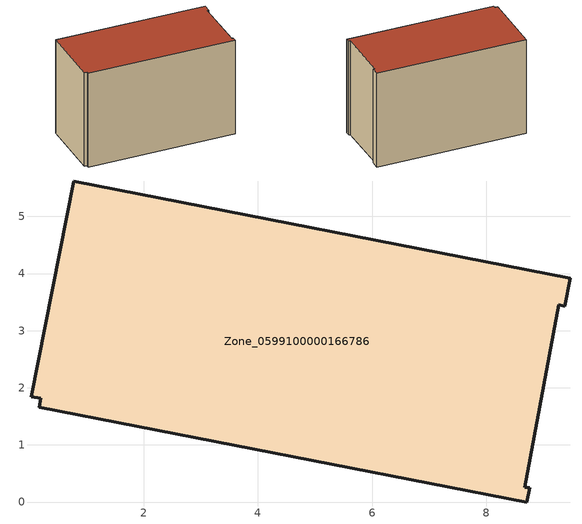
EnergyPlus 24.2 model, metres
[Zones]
Zone_0599100000166786
 floor ground (C_G): 9.47,3.92 9.38,3.43 9.27,3.46 8.67,0.26 8.76,0.25 8.71,0 0.17,1.66 0.2,1.81 0.03,1.84 0.78,5.62 z0
 wall outside (C_F): 0.2,1.81 0.17,1.66 8.71,0 8.76,0.25 8.67,0.26 9.27,3.46 9.38,3.43 9.47,3.92 0.78,5.62 0.03,1.84 0.2,1.81 z0:5.88
 roof outside (C_R): 9.38,3.43 9.47,3.92 0.78,5.62 0.03,1.84 0.2,1.81 0.17,1.66 8.71,0 8.76,0.25 8.67,0.26 9.27,3.46 z5.88
[BUILDING]
Pand.0599100000166786: North Axis=0; Terrain=City; Loads Convergence Tolerance Value=0.04; Temperature Convergence Tolerance Value=0.4; Solar Distribution=FullExterior; Maximum Number of Warmup Days=25; Minimum Number of Warmup Days=1
[Site:Location]
Rotterdam.The.Hague.AP_ZH_NLD Design_Conditions: Latitude=51.96; Longitude=4.45; Time Zone=1; Elevation=-4.5
[SITE:GROUNDTEMPERATURE:BUILDINGSURFACE]
18, 18, 18, 18, 18, 18, 18, 18, 18, 18, 18, 18
[MATERIAL] Thermal Absorptance=0.9; Solar Absorptance=0.7; Visible Absorptance=0.7
Name | Roughness | Thickness | Conductivity | Density | Specific Heat
G.TI.1946-1964 | MediumSmooth | 0.15 | 1 | 540 | 1210
F.TI.1946-1964 | Rough | 0.3 | 0.857143 | 1920 | 840
R.TI.1946-1964 | MediumRough | 0.2 | 0.277778 | 1500 | 1000
[CONSTRUCTION]
C_G: G.TI.1946-1964
C_F: F.TI.1946-1964
C_R: R.TI.1946-1964
[ZONE]
Zone_0599100000166786: Type=1; Multiplier=1; Ceiling Height=Autocalculate; Volume=Autocalculate; Floor Area=autocalculate; Part of Total Floor Area=Yes
[ZONEINFILTRATION:DESIGNFLOWRATE]
Infil_Zone_0599100000166786: Zone or ZoneList or Space or SpaceList=Zone_0599100000166786; Schedule=AlwaysOn; Design Flow Rate Calculation Method=Flow/Area; Flow Rate per Floor Area=0.003; Constant Term Coefficient=1; Temperature Term Coefficient=0; Velocity Term Coefficient=0; Velocity Squared Term Coefficient=0
[HVACTEMPLATE:ZONE:IDEALLOADSAIRSYSTEM]
Zone_0599100000166786: Maximum Heating Supply Air Temperature=50; Minimum Cooling Supply Air Temperature=13; Maximum Heating Supply Air Humidity Ratio=0.0156; Minimum Cooling Supply Air Humidity Ratio=0.0077; Heating Limit=NoLimit; Cooling Limit=NoLimit; Dehumidification Control Type=ConstantSensibleHeatRatio; Cooling Sensible Heat Ratio=0.7; Dehumidification Setpoint=60; Humidification Control Type=None; Humidification Setpoint=30; Outdoor Air Method=None; Outdoor Air Flow Rate per Person=0.00944; Outdoor Air Flow Rate per Zone Floor Area=0; Outdoor Air Flow Rate per Zone=0; Demand Controlled Ventilation Type=None; Outdoor Air Economizer Type=NoEconomizer; Heat Recovery Type=None; Sensible Heat Recovery Effectiveness=0.7; Latent Heat Recovery Effectiveness=0.65
[ZONECONTROL:THERMOSTAT]
ThermostatControl_Zone_0599100000166786: Zone or ZoneList=Zone_0599100000166786; Control Type Schedule=DualSetpointControlType; Control 1=Thermostat_Zone_0599100000166786; Temperature Difference Between Cutout And Setpoint=0
[THERMOSTATSETPOINT:DUALSETPOINT]
Thermostat_Zone_0599100000166786: Heating Setpoint Temperature Schedule=HeatingSetpoint_Zone_0599100000166786; Cooling Setpoint Temperature Schedule=CoolingSetpoint_Zone_0599100000166786
[SCHEDULE:COMPACT]
HeatingSetpoint_Zone_0599100000166786: Through: 12/31, For: AllDays, Until: 24:00, 21
CoolingSetpoint_Zone_0599100000166786: Through: 12/31, For: AllDays, Until: 24:00, 24
DualSetpointControlType: Through: 12/31, For: AllDays, Until: 24:00, 4
AlwaysOn: Through: 12/31, For: AllDays, Until: 24:00, 1
